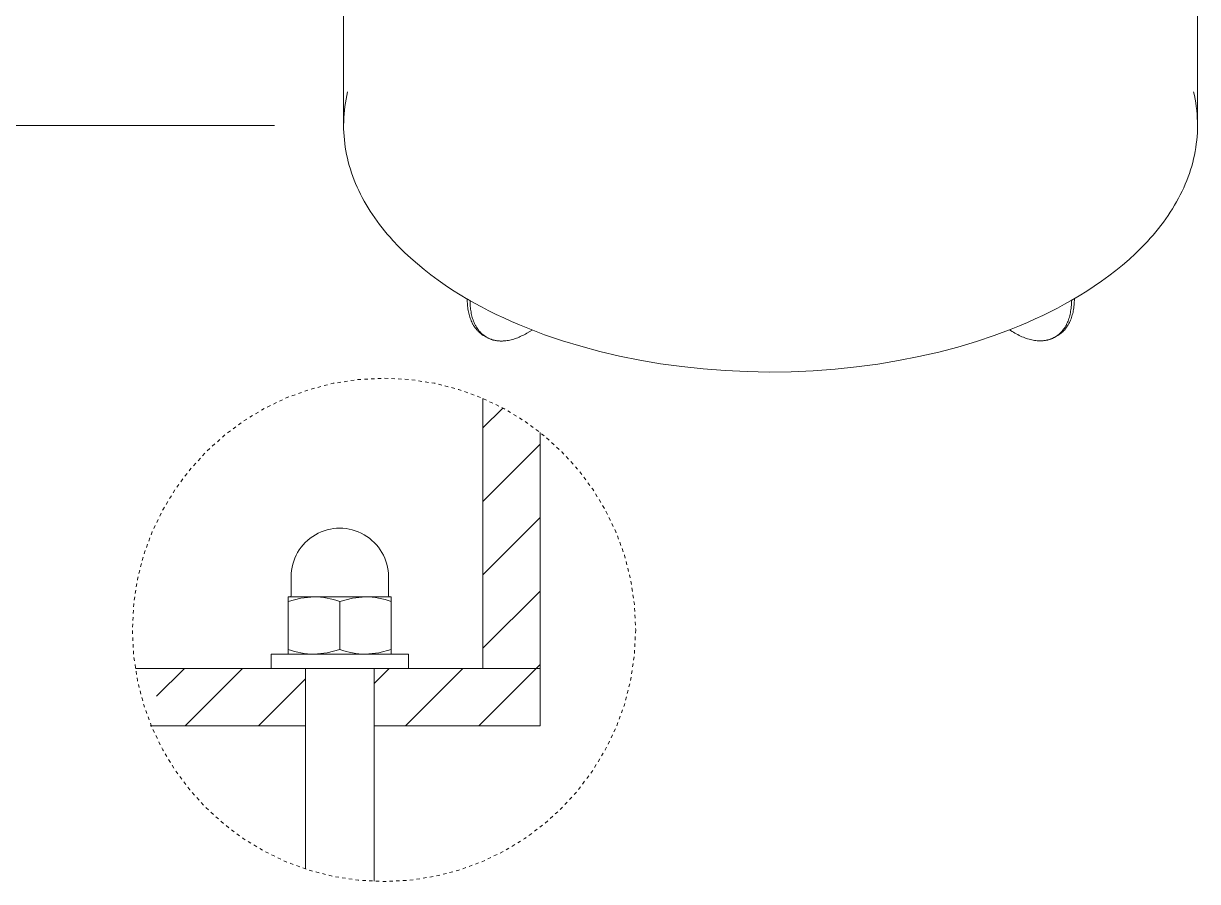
# Model space of a CAD drawing. Header units: inches. Extents: x 4 to 96.5, y 3.2 to 71.9.
# Drawn here: x 61.83 to 96.47, y 18.1 to 43.41 of the extents above; entities that cross this region are included whole.
import ezdxf

# ---------------------------------------------------------------- set-up
doc = ezdxf.new("R2010")
doc.units = ezdxf.units.IN
doc.linetypes.add('HIDDEN', pattern=[1.905, 1.27, -0.635])
doc.layers.add('ZANO_R', color=7, linetype='Continuous', lineweight=0)
doc.layers.add('ZANO_R_przerywana', color=250, linetype='HIDDEN', lineweight=0)

msp = doc.modelspace()

# ---------------------------------------------------------------- linework, layer by layer
at = {"layer": 'ZANO_R'}
for p, q in [((71.27896, 61.45696), (71.27896, 40.40243)), ((96.47487, 61.45696), (96.47487, 40.40243)), ((71.37268, 41.28797), (71.35108, 41.1796)), ((71.39707, 41.39604), (71.37268, 41.28797)), ((96.3813, 41.28728), (96.35676, 41.39604)), ((96.40301, 41.1782), (96.3813, 41.28728)), ((71.31631, 40.9621), (71.30317, 40.85306)), ((71.33229, 41.07096), (71.31631, 40.9621)), ((71.35108, 41.1796), (71.33229, 41.07096)), ((96.42188, 41.06886), (96.40301, 41.1782)), ((96.43789, 40.95928), (96.42188, 41.06886)), ((96.45105, 40.84951), (96.43789, 40.95928)), ((71.28538, 40.63455), (71.28076, 40.52516)), ((71.29285, 40.74386), (71.28538, 40.63455)), ((71.30317, 40.85306), (71.29285, 40.74386)), ((96.46133, 40.73959), (96.45105, 40.84951)), ((96.46873, 40.62954), (96.46133, 40.73959)), ((96.47324, 40.51941), (96.46873, 40.62954)), ((71.28076, 40.52516), (71.27898, 40.41574)), ((71.27898, 40.41574), (71.28006, 40.30631)), ((71.28006, 40.30631), (71.28399, 40.19691)), ((71.28399, 40.19691), (71.29077, 40.08758)), ((96.4624, 40.07883), (96.46944, 40.18891)), ((96.46944, 40.18891), (96.4736, 40.29906)), ((96.47487, 40.40924), (96.47324, 40.51941)), ((96.4736, 40.29906), (96.47487, 40.40924)), ((71.29077, 40.08758), (71.30039, 39.97837)), ((71.30039, 39.97837), (71.31285, 39.8693)), ((71.31285, 39.8693), (71.32814, 39.76041)), ((96.42399, 39.7494), (96.43966, 39.85904)), ((96.43966, 39.85904), (96.45247, 39.96886)), ((96.45247, 39.96886), (96.4624, 40.07883)), ((71.32814, 39.76041), (71.34624, 39.65174)), ((71.34624, 39.65174), (71.36715, 39.54332)), ((71.36715, 39.54332), (71.39085, 39.43519)), ((96.35988, 39.42194), (96.38409, 39.53081)), ((96.38409, 39.53081), (96.40546, 39.63997)), ((96.40546, 39.63997), (96.42399, 39.7494)), ((71.39085, 39.43519), (71.41733, 39.3274)), ((71.41733, 39.3274), (71.44656, 39.21996)), ((71.44656, 39.21996), (71.47853, 39.11292)), ((96.27045, 39.09745), (96.30304, 39.20522)), ((96.30304, 39.20522), (96.33286, 39.3134)), ((96.33286, 39.3134), (96.35988, 39.42194)), ((71.47853, 39.11292), (71.51322, 39.00631)), ((71.51322, 39.00631), (71.5506, 38.90017)), ((71.5506, 38.90017), (71.59065, 38.79452)), ((96.15622, 38.7769), (96.19701, 38.88325)), ((96.19701, 38.88325), (96.2351, 38.99012)), ((96.2351, 38.99012), (96.27045, 39.09745)), ((71.59065, 38.79452), (71.63334, 38.68941)), ((71.63334, 38.68941), (71.67865, 38.58486)), ((71.67865, 38.58486), (71.72654, 38.48091)), ((71.72654, 38.48091), (71.77698, 38.37758)), ((95.96656, 38.3572), (96.01789, 38.4612)), ((96.01789, 38.4612), (96.06664, 38.56583)), ((96.06664, 38.56583), (96.11276, 38.67108)), ((96.11276, 38.67108), (96.15622, 38.7769)), ((71.77698, 38.37758), (71.82995, 38.27491)), ((71.82995, 38.27491), (71.8854, 38.17293)), ((71.8854, 38.17293), (71.94331, 38.07166)), ((95.79737, 38.04932), (95.85627, 38.15123)), ((95.85627, 38.15123), (95.91268, 38.25386)), ((95.91268, 38.25386), (95.96656, 38.3572)), ((71.94331, 38.07166), (72.00363, 37.97114)), ((72.00363, 37.97114), (72.06633, 37.87139)), ((72.06633, 37.87139), (72.13137, 37.77244)), ((72.13137, 37.77244), (72.1987, 37.67431)), ((95.60614, 37.74827), (95.67227, 37.84782)), ((95.67227, 37.84782), (95.73602, 37.94818)), ((95.73602, 37.94818), (95.79737, 38.04932)), ((72.1987, 37.67431), (72.2683, 37.57704)), ((72.2683, 37.57704), (72.34011, 37.48063)), ((72.34011, 37.48063), (72.4141, 37.38513)), ((95.31877, 37.35872), (95.39396, 37.45476)), ((95.39396, 37.45476), (95.46695, 37.55171)), ((95.46695, 37.55171), (95.53769, 37.64956)), ((95.53769, 37.64956), (95.60614, 37.74827)), ((72.4141, 37.38513), (72.49021, 37.29054)), ((72.49021, 37.29054), (72.56841, 37.1969)), ((72.56841, 37.1969), (72.64865, 37.10422)), ((72.64865, 37.10422), (72.73088, 37.01252)), ((94.99692, 36.98415), (95.08046, 37.07631)), ((95.08046, 37.07631), (95.16197, 37.16947)), ((95.16197, 37.16947), (95.24143, 37.26362)), ((95.24143, 37.26362), (95.31877, 37.35872)), ((72.73088, 37.01252), (72.90113, 36.83215)), ((72.90113, 36.83215), (73.07878, 36.65593)), ((94.6436, 36.62587), (94.824, 36.8029)), ((94.824, 36.8029), (94.99692, 36.98415)), ((73.07878, 36.65593), (73.26344, 36.48398)), ((73.26344, 36.48398), (73.45472, 36.31642)), ((94.26195, 36.285), (94.45611, 36.4532)), ((94.45611, 36.4532), (94.6436, 36.62587)), ((73.45472, 36.31642), (73.65222, 36.15334)), ((73.65222, 36.15334), (73.85555, 35.99483)), ((93.8552, 35.96237), (94.06151, 36.12136)), ((94.06151, 36.12136), (94.26195, 36.285)), ((73.85555, 35.99483), (74.06429, 35.84097)), ((74.06429, 35.84097), (74.27805, 35.69179)), ((74.27805, 35.69179), (74.49644, 35.54736)), ((93.42664, 35.65861), (93.64345, 35.8081)), ((93.64345, 35.8081), (93.8552, 35.96237)), ((74.49644, 35.54736), (74.71906, 35.40769)), ((74.71906, 35.40769), (74.94553, 35.27281)), ((92.74996, 35.23917), (92.9795, 35.37413)), ((92.9795, 35.37413), (93.20519, 35.51395)), ((93.20519, 35.51395), (93.42664, 35.65861)), ((74.92705, 35.28334), (74.92724, 35.28345)), ((75.01056, 35.23512), (74.92705, 35.28334)), ((74.92705, 35.28334), (74.92746, 35.24076)), ((74.92746, 35.24076), (74.92871, 35.19831)), ((74.92871, 35.19831), (74.93082, 35.15602)), ((74.93082, 35.15602), (74.9338, 35.11394)), ((74.9338, 35.11394), (74.93769, 35.0721)), ((74.93769, 35.0721), (74.9425, 35.03054)), ((74.9425, 35.03054), (74.94824, 34.98933)), ((74.94553, 35.27281), (75.1448, 35.1597)), ((74.94824, 34.98933), (74.95493, 34.94849)), ((75.01076, 35.23523), (75.01056, 35.23512)), ((75.01097, 35.19255), (75.01056, 35.23512)), ((75.01222, 35.1501), (75.01097, 35.19255)), ((75.01433, 35.10781), (75.01222, 35.1501)), ((75.01732, 35.06572), (75.01433, 35.10781)), ((75.0212, 35.02388), (75.01732, 35.06572)), ((75.02601, 34.98233), (75.0212, 35.02388)), ((75.1448, 35.1597), (75.35021, 35.04818)), ((75.35021, 35.04818), (75.56176, 34.93841)), ((92.12996, 34.9071), (92.34274, 35.01608)), ((92.34274, 35.01608), (92.54941, 35.12681)), ((92.54941, 35.12681), (92.74996, 35.23917)), ((92.74421, 35.00852), (92.73845, 34.96366)), ((92.74891, 35.05397), (92.74421, 35.00852)), ((92.75254, 35.09997), (92.74891, 35.05397)), ((92.75512, 35.14646), (92.75254, 35.09997)), ((92.75665, 35.1934), (92.75512, 35.14646)), ((92.75716, 35.24074), (92.75665, 35.1934)), ((92.75716, 35.24316), (92.75704, 35.24323)), ((92.84068, 35.29137), (92.75716, 35.24316)), ((92.75716, 35.24316), (92.75716, 35.24074)), ((92.81674, 34.97741), (92.82314, 35.02035)), ((92.82314, 35.02035), (92.82854, 35.06389)), ((92.82854, 35.06389), (92.83294, 35.10798)), ((92.83294, 35.10798), (92.83634, 35.15258)), ((92.83634, 35.15258), (92.83876, 35.19764)), ((92.83876, 35.19764), (92.8402, 35.24311)), ((92.8402, 35.24311), (92.84068, 35.28896)), ((92.84042, 35.29152), (92.84068, 35.29137)), ((92.84068, 35.29137), (92.84068, 35.28896)), ((74.95493, 34.94849), (74.96259, 34.90808)), ((74.96259, 34.90808), (74.97124, 34.86814)), ((74.97124, 34.86814), (74.98088, 34.82872)), ((74.98088, 34.82872), (74.99152, 34.78987)), ((74.99152, 34.78987), (75.00318, 34.75164)), ((75.00318, 34.75164), (75.01586, 34.71407)), ((75.01586, 34.71407), (75.02957, 34.67721)), ((75.03175, 34.94111), (75.02601, 34.98233)), ((75.02957, 34.67721), (75.04432, 34.64111)), ((75.03844, 34.90027), (75.03175, 34.94111)), ((75.04611, 34.85986), (75.03844, 34.90027)), ((75.05475, 34.81992), (75.04611, 34.85986)), ((75.06439, 34.78051), (75.05475, 34.81992)), ((75.07503, 34.74166), (75.06439, 34.78051)), ((75.08669, 34.70342), (75.07503, 34.74166)), ((75.09938, 34.66585), (75.08669, 34.70342)), ((75.11309, 34.629), (75.09938, 34.66585)), ((75.56176, 34.93841), (75.7794, 34.83051)), ((75.7794, 34.83051), (76.0031, 34.72465)), ((76.0031, 34.72465), (76.23281, 34.62096)), ((91.45532, 34.5922), (91.6862, 34.69502)), ((91.6862, 34.69502), (91.9111, 34.80003)), ((91.9111, 34.80003), (92.12996, 34.9071)), ((92.66801, 34.67052), (92.65368, 34.63217)), ((92.68128, 34.70983), (92.66801, 34.67052)), ((92.6935, 34.75008), (92.68128, 34.70983)), ((92.70464, 34.79121), (92.6935, 34.75008)), ((92.71471, 34.83318), (92.70464, 34.79121)), ((92.71385, 34.625), (92.72924, 34.66064)), ((92.7237, 34.87595), (92.71471, 34.83318)), ((92.73162, 34.91946), (92.7237, 34.87595)), ((92.72924, 34.66064), (92.74367, 34.69725)), ((92.73845, 34.96366), (92.73162, 34.91946)), ((92.74367, 34.69725), (92.75711, 34.73479)), ((92.75711, 34.73479), (92.76956, 34.77323)), ((92.76956, 34.77323), (92.78101, 34.81252)), ((92.78101, 34.81252), (92.79146, 34.85262)), ((92.79146, 34.85262), (92.8009, 34.8935)), ((92.8009, 34.8935), (92.80932, 34.93511)), ((92.80932, 34.93511), (92.81674, 34.97741)), ((75.04432, 34.64111), (75.0601, 34.60582)), ((75.0601, 34.60582), (75.07691, 34.57138)), ((75.07691, 34.57138), (75.08571, 34.5545)), ((75.08571, 34.5545), (75.09476, 34.53784)), ((75.09476, 34.53784), (75.10407, 34.52142)), ((75.10407, 34.52142), (75.11364, 34.50524)), ((75.12783, 34.5929), (75.11309, 34.629)), ((75.11364, 34.50524), (75.12347, 34.48931)), ((75.12347, 34.48931), (75.13355, 34.47363)), ((75.14361, 34.5576), (75.12783, 34.5929)), ((75.13355, 34.47363), (75.14388, 34.45821)), ((75.16043, 34.52316), (75.14361, 34.5576)), ((75.14388, 34.45821), (75.15446, 34.44305)), ((75.15446, 34.44305), (75.1653, 34.42816)), ((75.16922, 34.50628), (75.16043, 34.52316)), ((75.1653, 34.42816), (75.17639, 34.41354)), ((75.17828, 34.48962), (75.16922, 34.50628)), ((75.17639, 34.41354), (75.18773, 34.3992)), ((75.18759, 34.4732), (75.17828, 34.48962)), ((75.19716, 34.45703), (75.18759, 34.4732)), ((75.18773, 34.3992), (75.19931, 34.38514)), ((75.20698, 34.4411), (75.19716, 34.45703)), ((75.19931, 34.38514), (75.21113, 34.37137)), ((75.21706, 34.42542), (75.20698, 34.4411)), ((75.21113, 34.37137), (75.22321, 34.35789)), ((75.22739, 34.41), (75.21706, 34.42542)), ((75.22321, 34.35789), (75.23552, 34.34471)), ((75.23798, 34.39484), (75.22739, 34.41)), ((75.23552, 34.34471), (75.24807, 34.33182)), ((75.24882, 34.37995), (75.23798, 34.39484)), ((75.24807, 34.33182), (75.26085, 34.31925)), ((75.2599, 34.36533), (75.24882, 34.37995)), ((75.27124, 34.35099), (75.2599, 34.36533)), ((75.26085, 34.31925), (75.27387, 34.30697)), ((75.28282, 34.33693), (75.27124, 34.35099)), ((75.27387, 34.30697), (75.28712, 34.29502)), ((75.29465, 34.32316), (75.28282, 34.33693)), ((75.30672, 34.30968), (75.29465, 34.32316)), ((75.31903, 34.29649), (75.30672, 34.30968)), ((75.33158, 34.28361), (75.31903, 34.29649)), ((76.23281, 34.62096), (76.46846, 34.51959)), ((76.46846, 34.51959), (76.70998, 34.42069)), ((76.68083, 34.27079), (76.84701, 34.36673)), ((76.70998, 34.42069), (77.21025, 34.23088)), ((90.47347, 34.20582), (90.97589, 34.39374)), ((90.92344, 34.37319), (91.00338, 34.32704)), ((90.97589, 34.39374), (91.21853, 34.49172)), ((91.0446, 34.30145), (91.00338, 34.32704)), ((91.08605, 34.2769), (91.0446, 34.30145)), ((91.21853, 34.49172), (91.45532, 34.5922)), ((92.44376, 34.29698), (92.4313, 34.2844)), ((92.45602, 34.30989), (92.44376, 34.29698)), ((92.46807, 34.32312), (92.45602, 34.30989)), ((92.47991, 34.33667), (92.46807, 34.32312)), ((92.47286, 34.29388), (92.48553, 34.30503)), ((92.49154, 34.35054), (92.47991, 34.33667)), ((92.48553, 34.30503), (92.49803, 34.31648)), ((92.50296, 34.36472), (92.49154, 34.35054)), ((92.49803, 34.31648), (92.51035, 34.32824)), ((92.51415, 34.37922), (92.50296, 34.36472)), ((92.51035, 34.32824), (92.52249, 34.3403)), ((92.52512, 34.39403), (92.51415, 34.37922)), ((92.52249, 34.3403), (92.53443, 34.35267)), ((92.53587, 34.40915), (92.52512, 34.39403)), ((92.53443, 34.35267), (92.54619, 34.36535)), ((92.54638, 34.42457), (92.53587, 34.40915)), ((92.54619, 34.36535), (92.55775, 34.37833)), ((92.55667, 34.4403), (92.54638, 34.42457)), ((92.56672, 34.45632), (92.55667, 34.4403)), ((92.55775, 34.37833), (92.56912, 34.3916)), ((92.57653, 34.47264), (92.56672, 34.45632)), ((92.56912, 34.3916), (92.58028, 34.40518)), ((92.58609, 34.48925), (92.57653, 34.47264)), ((92.58028, 34.40518), (92.59124, 34.41905)), ((92.59542, 34.50615), (92.58609, 34.48925)), ((92.59124, 34.41905), (92.60199, 34.43321)), ((92.6045, 34.52334), (92.59542, 34.50615)), ((92.60199, 34.43321), (92.61254, 34.44766)), ((92.61333, 34.5408), (92.6045, 34.52334)), ((92.61254, 34.44766), (92.62287, 34.46241)), ((92.62191, 34.55854), (92.61333, 34.5408)), ((92.63831, 34.59483), (92.62191, 34.55854)), ((92.62287, 34.46241), (92.63298, 34.47743)), ((92.63298, 34.47743), (92.64287, 34.49274)), ((92.65368, 34.63217), (92.63831, 34.59483)), ((92.64287, 34.49274), (92.65255, 34.50833)), ((92.65255, 34.50833), (92.662, 34.5242)), ((92.662, 34.5242), (92.67122, 34.54034)), ((92.67122, 34.54034), (92.68021, 34.55674)), ((92.68021, 34.55674), (92.6975, 34.59035)), ((92.6975, 34.59035), (92.71385, 34.625)), ((75.28712, 34.29502), (75.3006, 34.28337)), ((75.3006, 34.28337), (75.3143, 34.27205)), ((75.3143, 34.27205), (75.32822, 34.26105)), ((75.32822, 34.26105), (75.34237, 34.25038)), ((75.34436, 34.27103), (75.33158, 34.28361)), ((75.34237, 34.25038), (75.35673, 34.24003)), ((75.35738, 34.25876), (75.34436, 34.27103)), ((75.35673, 34.24003), (75.3713, 34.23002)), ((75.37063, 34.2468), (75.35738, 34.25876)), ((75.38411, 34.23516), (75.37063, 34.2468)), ((75.3713, 34.23002), (75.38608, 34.22035)), ((75.39781, 34.22383), (75.38411, 34.23516)), ((75.38608, 34.22035), (75.40107, 34.21101)), ((75.41174, 34.21284), (75.39781, 34.22383)), ((75.40107, 34.21101), (75.41626, 34.20201)), ((75.42588, 34.20216), (75.41174, 34.21284)), ((75.41626, 34.20201), (75.49977, 34.1538)), ((75.44024, 34.19182), (75.42588, 34.20216)), ((75.45481, 34.18181), (75.44024, 34.19182)), ((75.4696, 34.17213), (75.45481, 34.18181)), ((75.48458, 34.16279), (75.4696, 34.17213)), ((75.49977, 34.1538), (75.48458, 34.16279)), ((75.51516, 34.14514), (75.49977, 34.1538)), ((75.53074, 34.13683), (75.51516, 34.14514)), ((75.54651, 34.12887), (75.53074, 34.13683)), ((75.56246, 34.12125), (75.54651, 34.12887)), ((75.5786, 34.11399), (75.56246, 34.12125)), ((75.59492, 34.10708), (75.5786, 34.11399)), ((75.6114, 34.10052), (75.59492, 34.10708)), ((75.62806, 34.09431), (75.6114, 34.10052)), ((75.64488, 34.08846), (75.62806, 34.09431)), ((75.66186, 34.08297), (75.64488, 34.08846)), ((75.679, 34.07783), (75.66186, 34.08297)), ((75.69629, 34.07304), (75.679, 34.07783)), ((75.71372, 34.06862), (75.69629, 34.07304)), ((75.73129, 34.06455), (75.71372, 34.06862)), ((75.749, 34.06084), (75.73129, 34.06455)), ((75.76684, 34.05748), (75.749, 34.06084)), ((75.78481, 34.05448), (75.76684, 34.05748)), ((75.80289, 34.05183), (75.78481, 34.05448)), ((75.8211, 34.04954), (75.80289, 34.05183)), ((75.83941, 34.0476), (75.8211, 34.04954)), ((75.85783, 34.04601), (75.83941, 34.0476)), ((75.87636, 34.04477), (75.85783, 34.04601)), ((75.89497, 34.04388), (75.87636, 34.04477)), ((75.91368, 34.04334), (75.89497, 34.04388)), ((75.93248, 34.04314), (75.91368, 34.04334)), ((75.95135, 34.04329), (75.93248, 34.04314)), ((75.9703, 34.04378), (75.95135, 34.04329)), ((75.98932, 34.0446), (75.9703, 34.04378)), ((76.02756, 34.04726), (75.98932, 34.0446)), ((76.06601, 34.05124), (76.02756, 34.04726)), ((76.10465, 34.05652), (76.06601, 34.05124)), ((76.14342, 34.06307), (76.10465, 34.05652)), ((76.1823, 34.07087), (76.14342, 34.06307)), ((76.22124, 34.07989), (76.1823, 34.07087)), ((76.26021, 34.0901), (76.22124, 34.07989)), ((76.29916, 34.10146), (76.26021, 34.0901)), ((76.33807, 34.11394), (76.29916, 34.10146)), ((76.3769, 34.12751), (76.33807, 34.11394)), ((76.41561, 34.14214), (76.3769, 34.12751)), ((76.45418, 34.15777), (76.41561, 34.14214)), ((76.49257, 34.17439), (76.45418, 34.15777)), ((76.53075, 34.19194), (76.49257, 34.17439)), ((76.56869, 34.2104), (76.53075, 34.19194)), ((76.60637, 34.22972), (76.56869, 34.2104)), ((76.64376, 34.24986), (76.60637, 34.22972)), ((76.68083, 34.27079), (76.64376, 34.24986)), ((77.21025, 34.23088), (77.73274, 34.05269)), ((77.73274, 34.05269), (78.27634, 33.88726)), ((89.40352, 33.86624), (89.94898, 34.02961)), ((89.94898, 34.02961), (90.47347, 34.20582)), ((91.12768, 34.25344), (91.08605, 34.2769)), ((91.16947, 34.2311), (91.12768, 34.25344)), ((91.21136, 34.20992), (91.16947, 34.2311)), ((91.25332, 34.18993), (91.21136, 34.20992)), ((91.29531, 34.17116), (91.25332, 34.18993)), ((91.33729, 34.15364), (91.29531, 34.17116)), ((91.37922, 34.13741), (91.33729, 34.15364)), ((91.42105, 34.12248), (91.37922, 34.13741)), ((91.46275, 34.10888), (91.42105, 34.12248)), ((91.50427, 34.09663), (91.46275, 34.10888)), ((91.54557, 34.08574), (91.50427, 34.09663)), ((91.58662, 34.07624), (91.54557, 34.08574)), ((91.62735, 34.06814), (91.58662, 34.07624)), ((91.66775, 34.06144), (91.62735, 34.06814)), ((91.70776, 34.05615), (91.66775, 34.06144)), ((91.74736, 34.05228), (91.70776, 34.05615)), ((91.76698, 34.05088), (91.74736, 34.05228)), ((91.78649, 34.04983), (91.76698, 34.05088)), ((91.80587, 34.04914), (91.78649, 34.04983)), ((91.82512, 34.0488), (91.80587, 34.04914)), ((91.84424, 34.04882), (91.82512, 34.0488)), ((91.86322, 34.04918), (91.84424, 34.04882)), ((91.88205, 34.04991), (91.86322, 34.04918)), ((91.90074, 34.05098), (91.88205, 34.04991)), ((91.91928, 34.0524), (91.90074, 34.05098)), ((91.93767, 34.05417), (91.91928, 34.0524)), ((91.95589, 34.05628), (91.93767, 34.05417)), ((91.97396, 34.05874), (91.95589, 34.05628)), ((91.99185, 34.06155), (91.97396, 34.05874)), ((92.00958, 34.06469), (91.99185, 34.06155)), ((92.02713, 34.06817), (92.00958, 34.06469)), ((92.04451, 34.07199), (92.02713, 34.06817)), ((92.0617, 34.07615), (92.04451, 34.07199)), ((92.07871, 34.08063), (92.0617, 34.07615)), ((92.09553, 34.08544), (92.07871, 34.08063)), ((92.11217, 34.09058), (92.09553, 34.08544)), ((92.1286, 34.09604), (92.11217, 34.09058)), ((92.14485, 34.10182), (92.1286, 34.09604)), ((92.16089, 34.10792), (92.14485, 34.10182)), ((92.17674, 34.11433), (92.16089, 34.10792)), ((92.19237, 34.12104), (92.17674, 34.11433)), ((92.20781, 34.12806), (92.19237, 34.12104)), ((92.22303, 34.13539), (92.20781, 34.12806)), ((92.23805, 34.14301), (92.22303, 34.13539)), ((92.25289, 34.15094), (92.23805, 34.14301)), ((92.26759, 34.15921), (92.25289, 34.15094)), ((92.28214, 34.16781), (92.26759, 34.15921)), ((92.35147, 34.20764), (92.26795, 34.15942)), ((92.29654, 34.17674), (92.28214, 34.16781)), ((92.31078, 34.18601), (92.29654, 34.17674)), ((92.32487, 34.19561), (92.31078, 34.18601)), ((92.33879, 34.20555), (92.32487, 34.19561)), ((92.35255, 34.21582), (92.33879, 34.20555)), ((92.35147, 34.20764), (92.36556, 34.21597)), ((92.36613, 34.22642), (92.35255, 34.21582)), ((92.36556, 34.21597), (92.37951, 34.22461)), ((92.37953, 34.23736), (92.36613, 34.22642)), ((92.37951, 34.22461), (92.39331, 34.23357)), ((92.39276, 34.24862), (92.37953, 34.23736)), ((92.4058, 34.26022), (92.39276, 34.24862)), ((92.39331, 34.23357), (92.40696, 34.24284)), ((92.41865, 34.27215), (92.4058, 34.26022)), ((92.40696, 34.24284), (92.42046, 34.25242)), ((92.4313, 34.2844), (92.41865, 34.27215)), ((92.42046, 34.25242), (92.43381, 34.26232)), ((92.43381, 34.26232), (92.44699, 34.27253)), ((92.44699, 34.27253), (92.46001, 34.28305)), ((92.46001, 34.28305), (92.47286, 34.29388)), ((78.27634, 33.88726), (78.83973, 33.73571)), ((78.83973, 33.73571), (79.42138, 33.59908)), ((88.25524, 33.58239), (88.83842, 33.71682)), ((88.83842, 33.71682), (89.40352, 33.86624)), ((79.42138, 33.59908), (80.01954, 33.47833)), ((80.01954, 33.47833), (80.63228, 33.37437)), ((80.63228, 33.37437), (81.25748, 33.28796)), ((81.25748, 33.28796), (81.89286, 33.21976)), ((85.7795, 33.21242), (86.41565, 33.27821)), ((86.41565, 33.27821), (87.04182, 33.36226)), ((87.04182, 33.36226), (87.65572, 33.46391)), ((87.65572, 33.46391), (88.25524, 33.58239)), ((81.89286, 33.21976), (82.53604, 33.17031)), ((82.53604, 33.17031), (83.18451, 33.13999)), ((83.18451, 33.13999), (83.83569, 33.12903)), ((83.83569, 33.12903), (84.48698, 33.13753)), ((84.48698, 33.13753), (85.13578, 33.1654)), ((85.13578, 33.1654), (85.7795, 33.21242)), ((75.38984, 32.34825), (75.38984, 24.38147)), ((75.38984, 31.47883), (75.97714, 32.06612)), ((77.07935, 31.34304), (77.07935, 24.38147)), ((75.38984, 29.31137), (77.07935, 31.00088)), ((75.38984, 27.14391), (77.07935, 28.83342)), ((69.72999, 27.08469), (69.72999, 26.5356)), ((72.60215, 26.5356), (72.60215, 27.08469)), ((69.64551, 26.35755), (69.64551, 26.49336)), ((70.40579, 26.49336), (69.64551, 26.49336)), ((69.64551, 26.35755), (70.01799, 26.45608)), ((69.64551, 26.35755), (69.64551, 24.93966)), ((70.01799, 26.45608), (70.40579, 26.49336)), ((71.92634, 26.49336), (70.40579, 26.49336)), ((71.16607, 26.35755), (71.53855, 26.45608)), ((71.16607, 26.35755), (71.16607, 24.93966)), ((71.53855, 26.45608), (71.92634, 26.49336)), ((72.68663, 26.49336), (71.92634, 26.49336)), ((72.68663, 26.35755), (72.68663, 26.49336)), ((72.68663, 26.35755), (72.68663, 24.93966)), ((75.38984, 24.97644), (77.07935, 26.66595)), ((69.13865, 24.80385), (69.13865, 24.38147)), ((73.19348, 24.80385), (69.13865, 24.80385)), ((69.64551, 24.80385), (69.64551, 24.93966)), ((70.79359, 24.84113), (70.40579, 24.80385)), ((71.16607, 24.93966), (70.79359, 24.84113)), ((72.31414, 24.84113), (71.92634, 24.80385)), ((72.68663, 24.93966), (72.31414, 24.84113)), ((72.68663, 24.80385), (72.68663, 24.93966)), ((73.19348, 24.38147), (73.19348, 24.80385)), ((65.13344, 24.38526), (70.15236, 24.38147)), ((65.76016, 23.56478), (66.58045, 24.38507)), ((66.60298, 22.69196), (68.29415, 24.38314)), ((73.19348, 24.38147), (69.13865, 24.38147)), ((70.15236, 22.69196), (70.15236, 24.38147)), ((70.15236, 24.38147), (70.15236, 18.46673)), ((72.17977, 22.69196), (72.17977, 24.38147)), ((72.17977, 24.38147), (77.07935, 24.38147)), ((72.17977, 24.38147), (72.17977, 18.10103)), ((72.17977, 23.93384), (72.62741, 24.38147)), ((73.10536, 22.69196), (74.79487, 24.38147)), ((75.27282, 22.69196), (76.96233, 24.38147)), ((77.07935, 24.38147), (75.38984, 24.38147)), ((76.96233, 24.38147), (77.07935, 24.49849)), ((68.77044, 22.69196), (70.15236, 24.07389)), ((70.15236, 22.69196), (65.57297, 22.69196)), ((77.07935, 22.69196), (72.17977, 22.69196))]:
    msp.add_line(p, q, dxfattribs=at)
for points in [[(69.24185, 40.40513), (5.2567, 40.40513)], [(77.07935, 24.38147), (77.07935, 22.69196)]]:
    msp.add_lwpolyline(points, dxfattribs=at)
for centre, radius, start, end in [((71.16607, 27.08469), 1.43608, 359.999731, 180.000269), ((69.68774, 26.53561), 0.04225, 270.002935, 359.990235), ((70.38635, 24.18858), 2.30486, 70.226957, 89.516766), ((71.90691, 24.18858), 2.30486, 70.226957, 89.516766), ((72.6444, 26.53561), 0.04225, 180.009765, 269.997065), ((70.42525, 27.10877), 2.305, 250.227931, 269.516264), ((71.94581, 27.10877), 2.305, 250.227931, 269.516264)]:
    msp.add_arc(centre, radius, start, end, dxfattribs=at)
at = {"layer": 'ZANO_R_przerywana', "color": 1, "ltscale": 0.05}
msp.add_circle((72.47139, 25.52057), 7.42526, dxfattribs=at)

doc.saveas('drawing.dxf')
